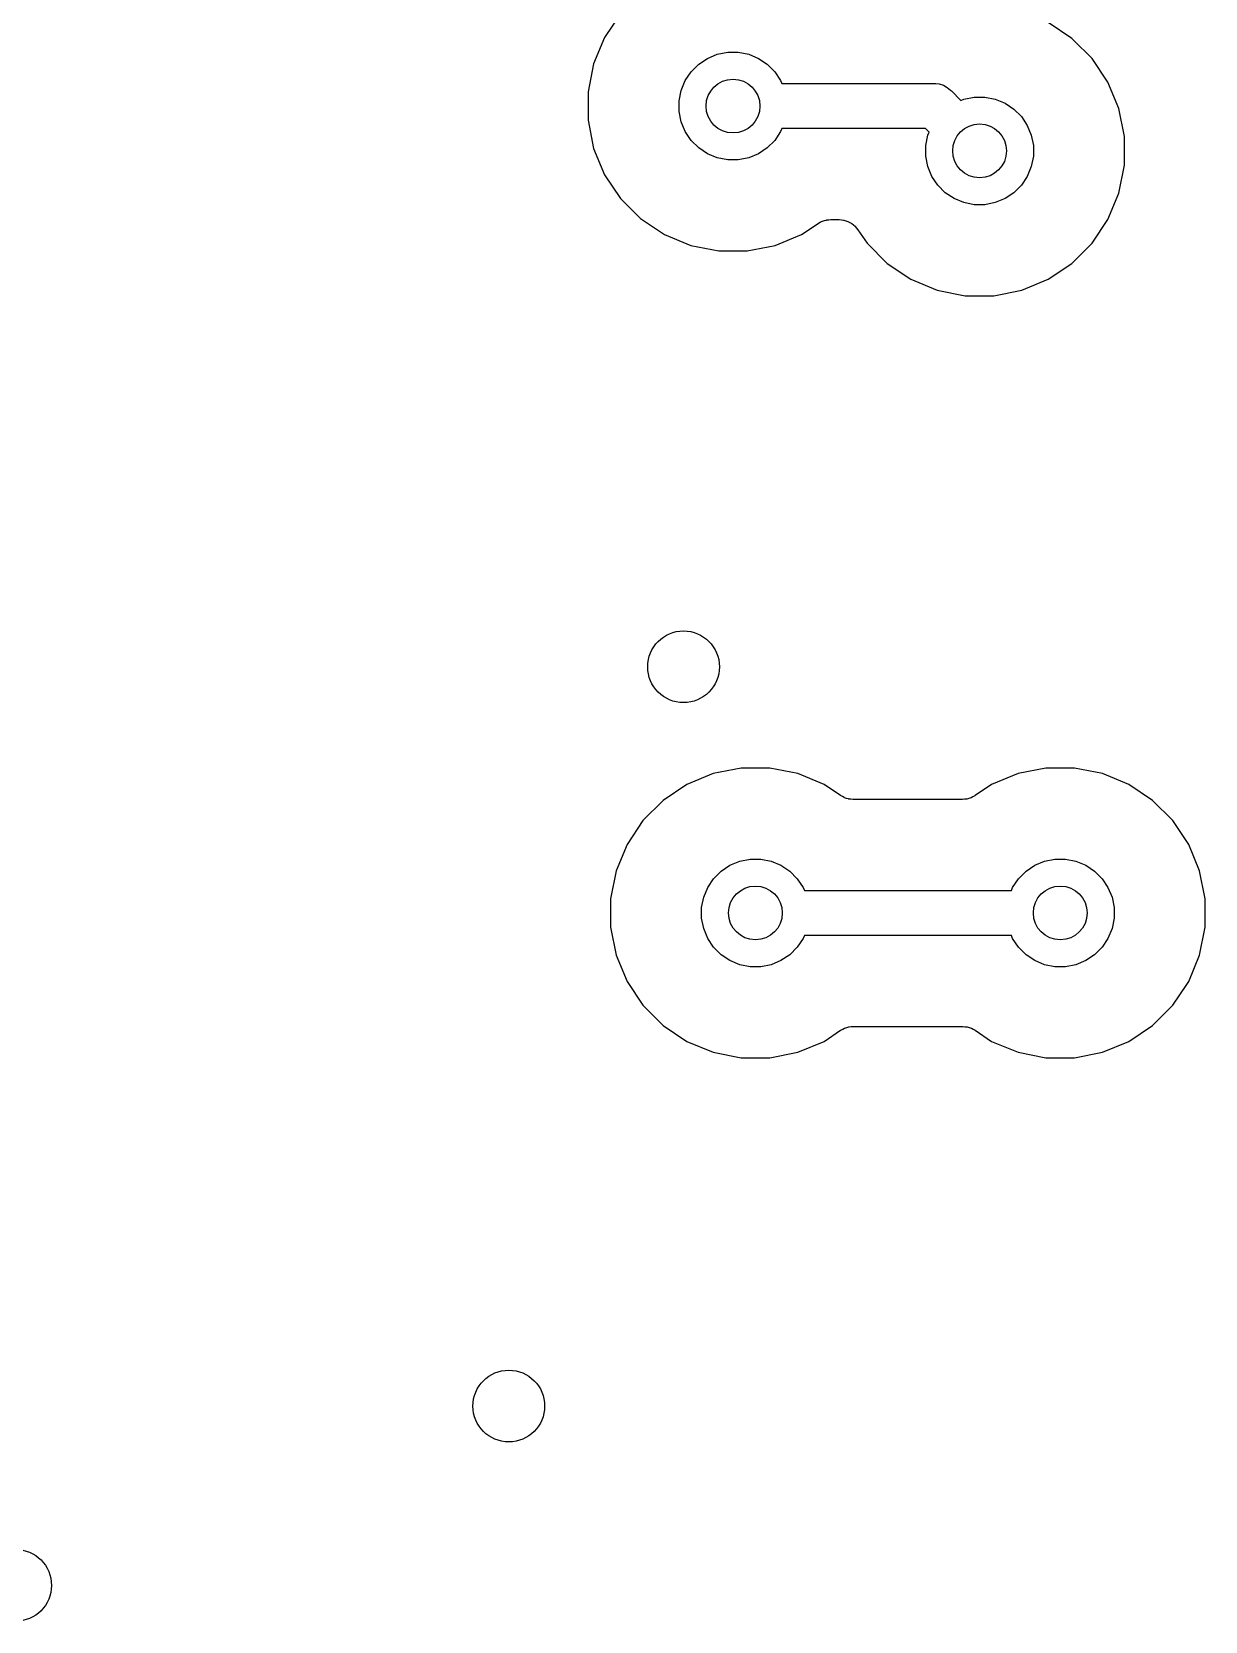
# Model space of a CAD drawing. Extents: x 0.81 to 4.31, y -4.31 to -0.81.
# Drawn here: x 2.7201 to 2.9777, y -2.9902 to -2.6412 of the extents above; entities that cross this region are included whole.
import ezdxf

# ---------------------------------------------------------------- set-up
doc = ezdxf.new("R2010")
doc.units = 0
doc.header["$MEASUREMENT"] = 0
doc.layers.add('BLACK', color=7, linetype='CONTINUOUS')

msp = doc.modelspace()

# ---------------------------------------------------------------- linework, layer by layer
at = {"layer": 'BLACK', "linetype": 'CONTINUOUS'}
for p, q in [((2.84931, -2.6372), (2.84583, -2.64241)), ((2.94843, -2.64261), (2.94322, -2.63913)), ((2.84583, -2.64241), (2.84343, -2.6482)), ((2.94872, -2.64291), (2.94843, -2.64261)), ((2.95286, -2.64704), (2.94872, -2.64291)), ((2.84343, -2.6482), (2.8422, -2.65435)), ((2.86484, -2.64995), (2.86649, -2.64831)), ((2.86649, -2.64831), (2.86842, -2.64701)), ((2.86842, -2.64701), (2.87057, -2.64612)), ((2.87057, -2.64612), (2.87285, -2.64567)), ((2.87285, -2.64567), (2.87518, -2.64567)), ((2.87518, -2.64567), (2.87746, -2.64612)), ((2.87746, -2.64612), (2.87961, -2.64701)), ((2.87961, -2.64701), (2.88154, -2.64831)), ((2.88154, -2.64831), (2.88319, -2.64995)), ((2.95634, -2.65225), (2.95286, -2.64704)), ((2.86266, -2.65404), (2.86355, -2.65189)), ((2.86355, -2.65189), (2.86484, -2.64995)), ((2.88319, -2.64995), (2.88448, -2.65189)), ((2.88448, -2.65189), (2.88476, -2.65256)), ((2.95874, -2.65804), (2.95634, -2.65225)), ((2.8422, -2.65435), (2.8422, -2.66061)), ((2.8622, -2.65632), (2.86266, -2.65404)), ((2.88476, -2.65256), (2.91807, -2.65256)), ((2.91807, -2.65256), (2.91831, -2.65254)), ((2.91831, -2.65254), (2.91855, -2.65256)), ((2.91855, -2.65256), (2.91855, -2.65256)), ((2.91855, -2.65256), (2.91927, -2.65263)), ((2.91927, -2.65263), (2.9202, -2.65291)), ((2.9202, -2.65291), (2.92105, -2.65337)), ((2.92105, -2.65337), (2.9218, -2.65398)), ((2.9218, -2.65398), (2.92196, -2.65417)), ((2.92196, -2.65417), (2.92403, -2.65624)), ((2.9247, -2.65597), (2.92699, -2.65551)), ((2.92699, -2.65551), (2.92931, -2.65551)), ((2.92931, -2.65551), (2.93159, -2.65597)), ((2.8622, -2.65864), (2.8622, -2.65632)), ((2.86266, -2.66093), (2.8622, -2.65864)), ((2.92403, -2.65624), (2.9247, -2.65597)), ((2.93159, -2.65597), (2.93374, -2.65686)), ((2.93374, -2.65686), (2.93568, -2.65815)), ((2.93568, -2.65815), (2.93732, -2.65979)), ((2.95996, -2.66419), (2.95874, -2.65804)), ((2.8422, -2.66061), (2.84343, -2.66676)), ((2.86355, -2.66307), (2.86266, -2.66093)), ((2.88476, -2.6624), (2.88448, -2.66307)), ((2.91627, -2.6624), (2.88476, -2.6624)), ((2.91707, -2.6632), (2.91627, -2.6624)), ((2.93732, -2.65979), (2.93862, -2.66173)), ((2.93862, -2.66173), (2.93951, -2.66388)), ((2.86484, -2.66501), (2.86355, -2.66307)), ((2.86649, -2.66665), (2.86484, -2.66501)), ((2.88319, -2.66501), (2.88154, -2.66665)), ((2.88448, -2.66307), (2.88319, -2.66501)), ((2.91634, -2.66616), (2.91679, -2.66388)), ((2.91634, -2.66849), (2.91634, -2.66616)), ((2.91679, -2.66388), (2.91707, -2.6632)), ((2.93951, -2.66388), (2.93996, -2.66616)), ((2.93996, -2.66616), (2.93996, -2.66849)), ((2.95996, -2.67046), (2.95996, -2.66419)), ((2.84343, -2.66676), (2.84583, -2.67255)), ((2.86842, -2.66795), (2.86649, -2.66665)), ((2.87057, -2.66884), (2.86842, -2.66795)), ((2.87285, -2.66929), (2.87057, -2.66884)), ((2.87518, -2.66929), (2.87285, -2.66929)), ((2.87746, -2.66884), (2.87518, -2.66929)), ((2.87961, -2.66795), (2.87746, -2.66884)), ((2.88154, -2.66665), (2.87961, -2.66795)), ((2.91679, -2.67077), (2.91634, -2.66849)), ((2.93996, -2.66849), (2.93951, -2.67077)), ((2.84583, -2.67255), (2.84931, -2.67776)), ((2.91768, -2.67292), (2.91679, -2.67077)), ((2.91898, -2.67485), (2.91768, -2.67292)), ((2.93862, -2.67292), (2.93732, -2.67485)), ((2.93951, -2.67077), (2.93862, -2.67292)), ((2.95874, -2.6766), (2.95996, -2.67046)), ((2.92062, -2.6765), (2.91898, -2.67485)), ((2.92256, -2.67779), (2.92062, -2.6765)), ((2.93568, -2.6765), (2.93374, -2.67779)), ((2.93732, -2.67485), (2.93568, -2.6765)), ((2.95634, -2.68239), (2.95874, -2.6766)), ((2.84931, -2.67776), (2.85374, -2.68219)), ((2.9247, -2.67868), (2.92256, -2.67779)), ((2.92699, -2.67913), (2.9247, -2.67868)), ((2.92931, -2.67913), (2.92699, -2.67913)), ((2.93159, -2.67868), (2.92931, -2.67913)), ((2.93374, -2.67779), (2.93159, -2.67868)), ((2.85374, -2.68219), (2.85895, -2.68567)), ((2.88908, -2.68567), (2.89272, -2.68324)), ((2.89272, -2.68324), (2.89273, -2.68324)), ((2.89273, -2.68324), (2.89277, -2.68321)), ((2.89273, -2.68324), (2.89273, -2.68324)), ((2.89273, -2.68324), (2.89273, -2.68324)), ((2.89277, -2.68321), (2.89318, -2.68299)), ((2.89318, -2.68299), (2.89359, -2.68278)), ((2.89359, -2.68278), (2.89362, -2.68277)), ((2.89362, -2.68277), (2.89364, -2.68276)), ((2.89364, -2.68276), (2.89408, -2.68263)), ((2.89408, -2.68263), (2.89452, -2.6825)), ((2.89452, -2.6825), (2.89455, -2.68249)), ((2.89455, -2.68249), (2.89458, -2.68249)), ((2.89458, -2.68249), (2.89503, -2.68245)), ((2.89503, -2.68245), (2.89549, -2.6824)), ((2.89549, -2.6824), (2.89729, -2.6824)), ((2.89729, -2.6824), (2.89731, -2.6824)), ((2.89731, -2.6824), (2.89732, -2.6824)), ((2.89732, -2.6824), (2.89732, -2.6824)), ((2.89732, -2.6824), (2.89736, -2.6824)), ((2.89736, -2.6824), (2.89782, -2.68245)), ((2.89782, -2.68245), (2.89829, -2.6825)), ((2.89829, -2.6825), (2.89831, -2.68251)), ((2.89831, -2.68251), (2.89833, -2.68251)), ((2.89833, -2.68251), (2.89878, -2.68265)), ((2.89878, -2.68265), (2.89922, -2.68279)), ((2.89922, -2.68279), (2.89924, -2.6828)), ((2.89924, -2.6828), (2.89926, -2.68281)), ((2.89926, -2.68281), (2.89967, -2.68303)), ((2.89967, -2.68303), (2.90008, -2.68325)), ((2.90008, -2.68325), (2.9001, -2.68326)), ((2.9001, -2.68326), (2.90012, -2.68328)), ((2.90012, -2.68328), (2.90047, -2.68357)), ((2.90047, -2.68357), (2.90083, -2.68387)), ((2.95286, -2.6876), (2.95634, -2.68239)), ((2.85895, -2.68567), (2.86474, -2.68807)), ((2.88329, -2.68807), (2.88908, -2.68567)), ((2.90083, -2.68387), (2.90085, -2.68389)), ((2.90085, -2.68389), (2.90087, -2.6839)), ((2.90087, -2.6839), (2.90116, -2.68426)), ((2.90116, -2.68426), (2.90145, -2.68462)), ((2.90145, -2.68462), (2.90344, -2.6876)), ((2.86474, -2.68807), (2.87088, -2.68929)), ((2.87088, -2.68929), (2.87715, -2.68929)), ((2.87715, -2.68929), (2.88329, -2.68807)), ((2.90344, -2.6876), (2.90787, -2.69203)), ((2.94843, -2.69203), (2.95286, -2.6876)), ((2.90787, -2.69203), (2.91308, -2.69551)), ((2.94322, -2.69551), (2.94843, -2.69203)), ((2.91308, -2.69551), (2.91887, -2.69791)), ((2.93743, -2.69791), (2.94322, -2.69551)), ((2.91887, -2.69791), (2.92502, -2.69913)), ((2.92502, -2.69913), (2.93128, -2.69913)), ((2.93128, -2.69913), (2.93743, -2.69791)), ((2.86966, -2.80406), (2.86387, -2.80646)), ((2.8758, -2.80283), (2.86966, -2.80406)), ((2.88207, -2.80283), (2.8758, -2.80283)), ((2.88822, -2.80406), (2.88207, -2.80283)), ((2.89401, -2.80646), (2.88822, -2.80406)), ((2.93659, -2.80406), (2.9308, -2.80646)), ((2.94273, -2.80283), (2.93659, -2.80406)), ((2.949, -2.80283), (2.94273, -2.80283)), ((2.95515, -2.80406), (2.949, -2.80283)), ((2.96093, -2.80646), (2.95515, -2.80406)), ((2.86387, -2.80646), (2.85866, -2.80994)), ((2.89764, -2.80888), (2.89401, -2.80646)), ((2.89804, -2.8091), (2.89764, -2.80888)), ((2.89845, -2.80932), (2.89804, -2.8091)), ((2.89847, -2.80933), (2.89845, -2.80932)), ((2.9267, -2.80913), (2.92629, -2.80935)), ((2.92711, -2.80892), (2.9267, -2.80913)), ((2.92716, -2.80889), (2.92711, -2.80892)), ((2.92717, -2.80888), (2.92716, -2.80889)), ((2.92716, -2.80889), (2.92716, -2.80889)), ((2.92716, -2.80889), (2.92716, -2.80889)), ((2.9308, -2.80646), (2.92717, -2.80888)), ((2.96614, -2.80994), (2.96093, -2.80646)), ((2.85866, -2.80994), (2.85423, -2.81437)), ((2.8985, -2.80934), (2.89847, -2.80933)), ((2.89894, -2.80948), (2.8985, -2.80934)), ((2.89938, -2.80962), (2.89894, -2.80948)), ((2.8994, -2.80962), (2.89938, -2.80962)), ((2.89943, -2.80963), (2.8994, -2.80962)), ((2.89989, -2.80967), (2.89943, -2.80963)), ((2.90034, -2.80972), (2.89989, -2.80967)), ((2.9004, -2.80972), (2.90034, -2.80972)), ((2.90041, -2.80972), (2.9004, -2.80972)), ((2.9004, -2.80972), (2.9004, -2.80972)), ((2.9004, -2.80972), (2.9004, -2.80972)), ((2.92439, -2.80972), (2.90041, -2.80972)), ((2.92485, -2.80968), (2.92439, -2.80972)), ((2.9253, -2.80964), (2.92485, -2.80968)), ((2.92533, -2.80963), (2.9253, -2.80964)), ((2.92536, -2.80963), (2.92533, -2.80963)), ((2.9258, -2.8095), (2.92536, -2.80963)), ((2.92624, -2.80937), (2.9258, -2.8095)), ((2.92627, -2.80936), (2.92624, -2.80937)), ((2.92629, -2.80935), (2.92627, -2.80936)), ((2.97058, -2.81437), (2.96614, -2.80994)), ((2.85423, -2.81437), (2.85075, -2.81958)), ((2.97406, -2.81958), (2.97058, -2.81437)), ((2.85075, -2.81958), (2.84835, -2.82537)), ((2.97646, -2.82537), (2.97406, -2.81958)), ((2.87549, -2.82329), (2.87777, -2.82283)), ((2.87777, -2.82283), (2.8801, -2.82283)), ((2.8801, -2.82283), (2.88238, -2.82329)), ((2.94242, -2.82329), (2.9447, -2.82283)), ((2.9447, -2.82283), (2.94703, -2.82283)), ((2.94703, -2.82283), (2.94931, -2.82329)), ((2.84835, -2.82537), (2.84713, -2.83151)), ((2.86976, -2.82712), (2.87141, -2.82547)), ((2.87141, -2.82547), (2.87334, -2.82418)), ((2.87334, -2.82418), (2.87549, -2.82329)), ((2.88238, -2.82329), (2.88453, -2.82418)), ((2.88453, -2.82418), (2.88647, -2.82547)), ((2.88647, -2.82547), (2.88811, -2.82712)), ((2.93669, -2.82712), (2.93834, -2.82547)), ((2.93834, -2.82547), (2.94027, -2.82418)), ((2.94027, -2.82418), (2.94242, -2.82329)), ((2.94931, -2.82329), (2.95146, -2.82418)), ((2.95146, -2.82418), (2.9534, -2.82547)), ((2.9534, -2.82547), (2.95504, -2.82712)), ((2.97768, -2.83151), (2.97646, -2.82537)), ((2.86758, -2.8312), (2.86847, -2.82905)), ((2.86847, -2.82905), (2.86976, -2.82712)), ((2.88811, -2.82712), (2.8894, -2.82905)), ((2.8894, -2.82905), (2.88968, -2.82972)), ((2.88968, -2.82972), (2.93512, -2.82972)), ((2.93512, -2.82972), (2.9354, -2.82905)), ((2.9354, -2.82905), (2.93669, -2.82712)), ((2.95504, -2.82712), (2.95633, -2.82905)), ((2.95633, -2.82905), (2.95722, -2.8312)), ((2.84713, -2.83151), (2.84713, -2.83778)), ((2.86713, -2.83348), (2.86758, -2.8312)), ((2.86713, -2.83581), (2.86713, -2.83348)), ((2.95722, -2.8312), (2.95768, -2.83348)), ((2.95768, -2.83348), (2.95768, -2.83581)), ((2.97768, -2.83778), (2.97768, -2.83151)), ((2.86758, -2.83809), (2.86713, -2.83581)), ((2.95768, -2.83581), (2.95722, -2.83809)), ((2.84713, -2.83778), (2.84835, -2.84392)), ((2.86847, -2.84024), (2.86758, -2.83809)), ((2.86976, -2.84217), (2.86847, -2.84024)), ((2.8894, -2.84024), (2.88811, -2.84217)), ((2.88968, -2.83957), (2.8894, -2.84024)), ((2.93512, -2.83957), (2.88968, -2.83957)), ((2.9354, -2.84024), (2.93512, -2.83957)), ((2.93669, -2.84217), (2.9354, -2.84024)), ((2.95633, -2.84024), (2.95504, -2.84217)), ((2.95722, -2.83809), (2.95633, -2.84024)), ((2.97646, -2.84392), (2.97768, -2.83778)), ((2.84835, -2.84392), (2.85075, -2.84971)), ((2.87141, -2.84382), (2.86976, -2.84217)), ((2.87334, -2.84511), (2.87141, -2.84382)), ((2.88647, -2.84382), (2.88453, -2.84511)), ((2.88811, -2.84217), (2.88647, -2.84382)), ((2.93834, -2.84382), (2.93669, -2.84217)), ((2.94027, -2.84511), (2.93834, -2.84382)), ((2.9534, -2.84382), (2.95146, -2.84511)), ((2.95504, -2.84217), (2.9534, -2.84382)), ((2.97406, -2.84971), (2.97646, -2.84392)), ((2.87549, -2.846), (2.87334, -2.84511)), ((2.87777, -2.84646), (2.87549, -2.846)), ((2.8801, -2.84646), (2.87777, -2.84646)), ((2.88238, -2.846), (2.8801, -2.84646)), ((2.88453, -2.84511), (2.88238, -2.846)), ((2.94242, -2.846), (2.94027, -2.84511)), ((2.9447, -2.84646), (2.94242, -2.846)), ((2.94703, -2.84646), (2.9447, -2.84646)), ((2.94931, -2.846), (2.94703, -2.84646)), ((2.95146, -2.84511), (2.94931, -2.846)), ((2.85075, -2.84971), (2.85423, -2.85492)), ((2.97058, -2.85492), (2.97364, -2.85033)), ((2.97364, -2.85033), (2.97406, -2.84971)), ((2.97364, -2.85033), (2.97364, -2.85033)), ((2.85423, -2.85492), (2.85866, -2.85935)), ((2.96614, -2.85935), (2.97058, -2.85492)), ((2.85866, -2.85935), (2.86387, -2.86284)), ((2.89401, -2.86284), (2.89764, -2.86041)), ((2.89764, -2.86041), (2.89765, -2.8604)), ((2.89765, -2.8604), (2.8977, -2.86037)), ((2.89765, -2.8604), (2.89765, -2.8604)), ((2.89765, -2.8604), (2.89765, -2.8604)), ((2.8977, -2.86037), (2.8981, -2.86016)), ((2.8981, -2.86016), (2.89851, -2.85994)), ((2.89851, -2.85994), (2.89854, -2.85994)), ((2.89854, -2.85994), (2.89856, -2.85992)), ((2.89856, -2.85992), (2.899, -2.85979)), ((2.899, -2.85979), (2.89944, -2.85966)), ((2.89944, -2.85966), (2.89947, -2.85966)), ((2.89947, -2.85966), (2.8995, -2.85965)), ((2.8995, -2.85965), (2.89996, -2.85961)), ((2.89996, -2.85961), (2.90041, -2.85957)), ((2.90041, -2.85957), (2.92439, -2.85957)), ((2.92439, -2.85957), (2.9244, -2.85957)), ((2.9244, -2.85957), (2.9244, -2.85957)), ((2.9244, -2.85957), (2.9244, -2.85957)), ((2.9244, -2.85957), (2.92446, -2.85957)), ((2.92446, -2.85957), (2.92492, -2.85962)), ((2.92492, -2.85962), (2.92537, -2.85966)), ((2.92537, -2.85966), (2.9254, -2.85967)), ((2.9254, -2.85967), (2.92543, -2.85968)), ((2.92543, -2.85968), (2.92587, -2.85982)), ((2.92587, -2.85982), (2.92631, -2.85995)), ((2.92631, -2.85995), (2.92633, -2.85996)), ((2.92633, -2.85996), (2.92636, -2.85997)), ((2.92636, -2.85997), (2.92676, -2.86019)), ((2.92676, -2.86019), (2.92717, -2.86041)), ((2.92717, -2.86041), (2.9308, -2.86284)), ((2.96093, -2.86284), (2.96614, -2.85935)), ((2.86387, -2.86284), (2.86966, -2.86523)), ((2.88822, -2.86523), (2.89401, -2.86284)), ((2.9308, -2.86284), (2.93659, -2.86523)), ((2.95515, -2.86523), (2.96093, -2.86284)), ((2.86966, -2.86523), (2.8758, -2.86646)), ((2.8758, -2.86646), (2.88207, -2.86646)), ((2.88207, -2.86646), (2.88822, -2.86523)), ((2.93659, -2.86523), (2.94273, -2.86646)), ((2.94273, -2.86646), (2.949, -2.86646)), ((2.949, -2.86646), (2.95515, -2.86523))]:
    msp.add_line(p, q, dxfattribs=at)
at = {"layer": 'BLACK'}
for centre, radius in [((2.87402, -2.65748), 0.005906), ((2.92815, -2.66732), 0.005906), ((2.86316, -2.78059), 0.007874), ((2.87894, -2.83465), 0.005906), ((2.94587, -2.83465), 0.005906), ((2.8248, -2.94291), 0.007874), ((2.71654, -2.98228), 0.007874)]:
    msp.add_circle(centre, radius, dxfattribs=at)

doc.saveas('drawing.dxf')
